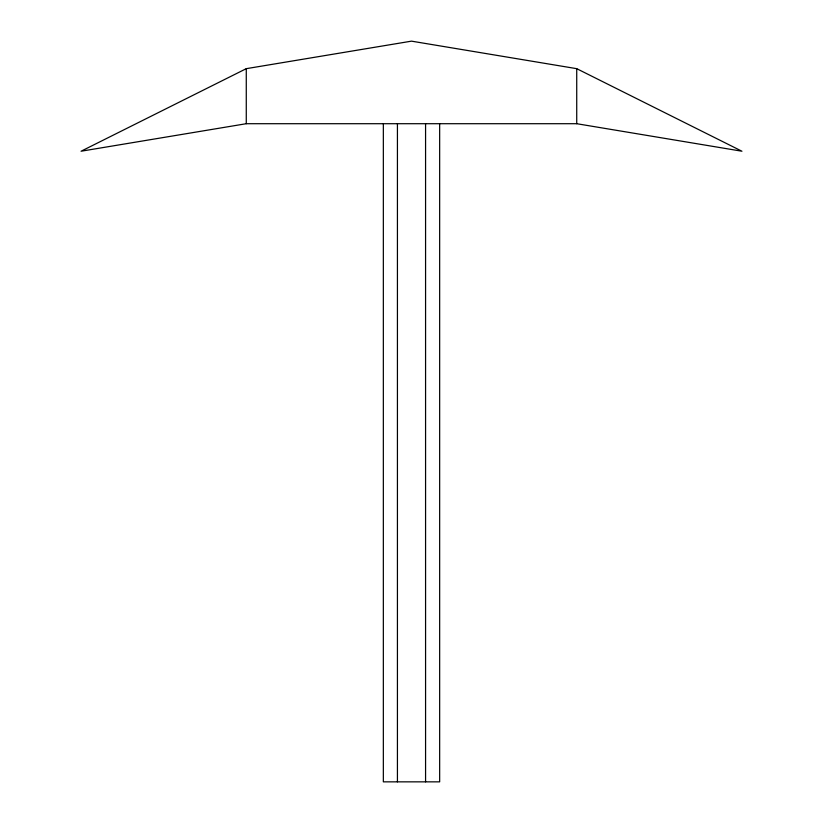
<?xml version="1.0" encoding="UTF-8"?>
<svg xmlns="http://www.w3.org/2000/svg" width="823" height="823" viewBox="0 0 823 823"><rect width="100%" height="100%" fill="white"/><g stroke="black" fill="none" stroke-linecap="round" stroke-linejoin="round"><path stroke-width="1.23" d="M246.272 68.669L81.055 151.226L246.272 123.707L576.728 123.707L741.945 151.226L576.728 68.669L411.5 41.15L246.272 68.669L246.272 123.707M576.728 68.669L576.728 123.707M439.657 123.707L439.657 781.85L383.343 781.85L383.343 123.707M425.573 123.707L425.573 781.85M397.427 123.707L397.427 781.85"/></g></svg>
